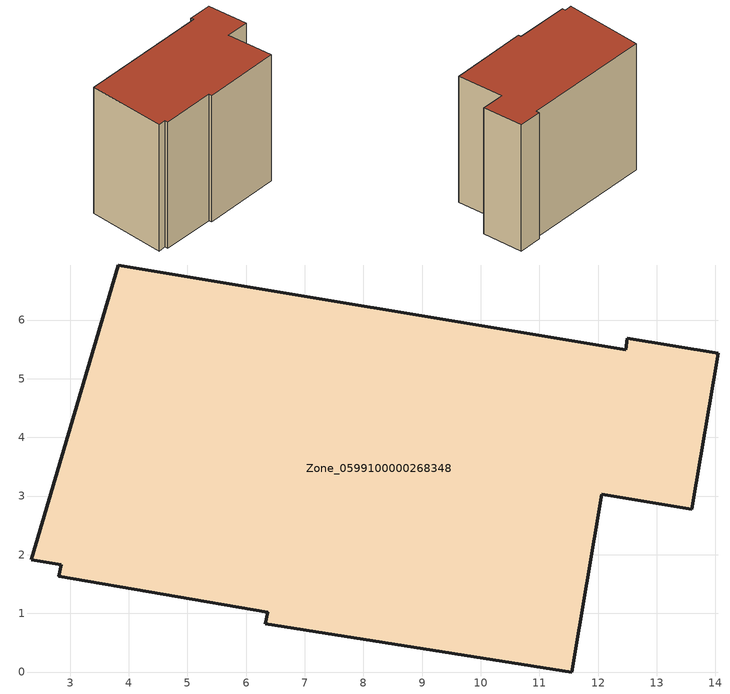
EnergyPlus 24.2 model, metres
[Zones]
Zone_0599100000268348
 floor ground (C_G): 3.82,6.94 12.47,5.49 12.5,5.69 14.05,5.43 13.6,2.77 12.06,3.03 11.55,0 6.33,0.82 6.37,1.02 2.81,1.63 2.85,1.83 2.34,1.92 z0
 wall outside (C_F): 2.81,1.63 6.37,1.02 6.33,0.82 11.55,0 12.06,3.03 13.6,2.77 14.05,5.43 12.5,5.69 12.47,5.49 3.82,6.94 2.34,1.92 2.85,1.83 2.81,1.63 z0:8.43
 roof outside (C_R): 3.82,6.94 2.34,1.92 2.85,1.83 2.81,1.63 6.37,1.02 6.33,0.82 11.55,0 12.06,3.03 13.6,2.77 14.05,5.43 12.5,5.69 12.47,5.49 z8.43
[BUILDING]
Pand.0599100000268348: North Axis=0; Terrain=City; Loads Convergence Tolerance Value=0.04; Temperature Convergence Tolerance Value=0.4; Solar Distribution=FullExterior; Maximum Number of Warmup Days=25; Minimum Number of Warmup Days=1
[Site:Location]
Rotterdam.The.Hague.AP_ZH_NLD Design_Conditions: Latitude=51.96; Longitude=4.45; Time Zone=1; Elevation=-4.5
[SITE:GROUNDTEMPERATURE:BUILDINGSURFACE]
18, 18, 18, 18, 18, 18, 18, 18, 18, 18, 18, 18
[MATERIAL] Thermal Absorptance=0.9; Solar Absorptance=0.7; Visible Absorptance=0.7
Name | Roughness | Thickness | Conductivity | Density | Specific Heat
G.TI.1975-1991 | MediumSmooth | 0.15 | 0.288461 | 540 | 1210
F.TI.1975-1991 | Rough | 0.3 | 0.230769 | 1920 | 840
R.TI.1975-1991 | MediumRough | 0.2 | 0.153846 | 1500 | 1000
[CONSTRUCTION]
C_G: G.TI.1975-1991
C_F: F.TI.1975-1991
C_R: R.TI.1975-1991
[ZONE]
Zone_0599100000268348: Type=1; Multiplier=1; Ceiling Height=Autocalculate; Volume=Autocalculate; Floor Area=autocalculate; Part of Total Floor Area=Yes
[ZONEINFILTRATION:DESIGNFLOWRATE]
Infil_Zone_0599100000268348: Zone or ZoneList or Space or SpaceList=Zone_0599100000268348; Schedule=AlwaysOn; Design Flow Rate Calculation Method=Flow/Area; Flow Rate per Floor Area=0.003; Constant Term Coefficient=1; Temperature Term Coefficient=0; Velocity Term Coefficient=0; Velocity Squared Term Coefficient=0
[HVACTEMPLATE:ZONE:IDEALLOADSAIRSYSTEM]
Zone_0599100000268348: Maximum Heating Supply Air Temperature=50; Minimum Cooling Supply Air Temperature=13; Maximum Heating Supply Air Humidity Ratio=0.0156; Minimum Cooling Supply Air Humidity Ratio=0.0077; Heating Limit=NoLimit; Cooling Limit=NoLimit; Dehumidification Control Type=ConstantSensibleHeatRatio; Cooling Sensible Heat Ratio=0.7; Dehumidification Setpoint=60; Humidification Control Type=None; Humidification Setpoint=30; Outdoor Air Method=None; Outdoor Air Flow Rate per Person=0.00944; Outdoor Air Flow Rate per Zone Floor Area=0; Outdoor Air Flow Rate per Zone=0; Demand Controlled Ventilation Type=None; Outdoor Air Economizer Type=NoEconomizer; Heat Recovery Type=None; Sensible Heat Recovery Effectiveness=0.7; Latent Heat Recovery Effectiveness=0.65
[ZONECONTROL:THERMOSTAT]
ThermostatControl_Zone_0599100000268348: Zone or ZoneList=Zone_0599100000268348; Control Type Schedule=DualSetpointControlType; Control 1=Thermostat_Zone_0599100000268348; Temperature Difference Between Cutout And Setpoint=0
[THERMOSTATSETPOINT:DUALSETPOINT]
Thermostat_Zone_0599100000268348: Heating Setpoint Temperature Schedule=HeatingSetpoint_Zone_0599100000268348; Cooling Setpoint Temperature Schedule=CoolingSetpoint_Zone_0599100000268348
[SCHEDULE:COMPACT]
HeatingSetpoint_Zone_0599100000268348: Through: 12/31, For: AllDays, Until: 24:00, 21
CoolingSetpoint_Zone_0599100000268348: Through: 12/31, For: AllDays, Until: 24:00, 24
DualSetpointControlType: Through: 12/31, For: AllDays, Until: 24:00, 4
AlwaysOn: Through: 12/31, For: AllDays, Until: 24:00, 1
